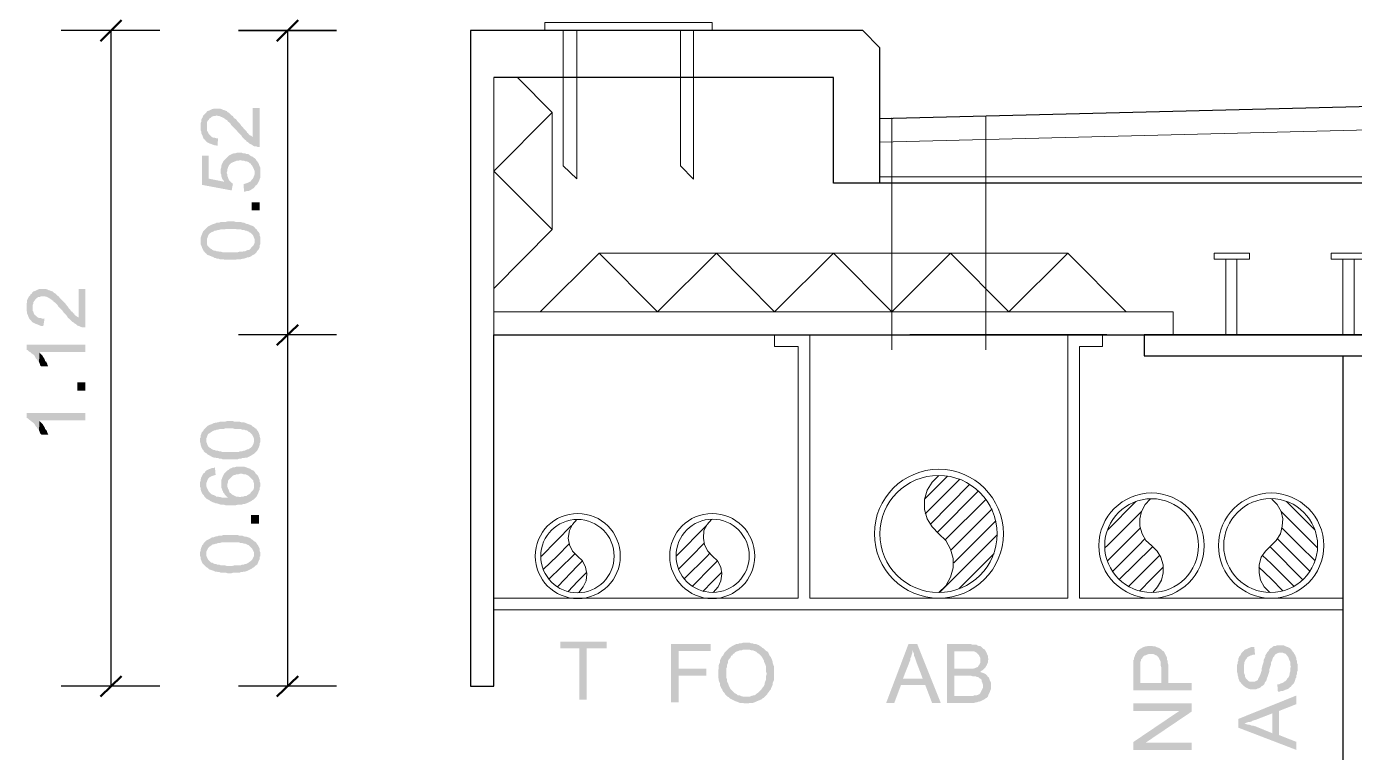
# Model space of a CAD drawing. Header units: millimetres. Extents: x 0.3 to 47.5, y 0.1 to 28.
# Drawn here: x 13.995 to 15.78, y 8.679 to 9.655 of the extents above; entities that cross this region are included whole.
import ezdxf

# ---------------------------------------------------------------- set-up
doc = ezdxf.new("R2010")
doc.units = ezdxf.units.MM
doc.layers.add('PDF _Geometria', color=7, linetype='Continuous')
doc.layers.add('PDF _Riempimenti solidi', color=7, linetype='Continuous')

msp = doc.modelspace()

# ---------------------------------------------------------------- hatches: boundary and pattern name
at = {"layer": 'PDF _Riempimenti solidi', "transparency": 33554559}
for points in [[(14.2292, 9.5207), (14.2292, 9.5157), (14.23, 9.5141), (14.23, 9.5116), (14.2317, 9.5082), (14.2325, 9.5057), (14.2333, 9.5041), (14.235, 9.5032), (14.2358, 9.5016), (14.2375, 9.4999), (14.2392, 9.4991), (14.2408, 9.4982), (14.2433, 9.4974), (14.245, 9.4966), (14.2475, 9.4957), (14.2492, 9.4957), (14.2517, 9.4949), (14.2525, 9.5049), (14.2508, 9.5049), (14.2483, 9.5057), (14.2467, 9.5057), (14.2442, 9.5066), (14.2425, 9.5082), (14.2417, 9.5091), (14.24, 9.5107), (14.2392, 9.5124), (14.2375, 9.5157), (14.2375, 9.5207), (14.2367, 9.5399), (14.235, 9.5382), (14.2342, 9.5374), (14.2325, 9.5357), (14.2317, 9.5332), (14.2308, 9.5316), (14.23, 9.5299), (14.23, 9.5274), (14.2292, 9.5257), (14.2292, 9.5232)], [(14.2367, 9.5399), (14.2375, 9.5207), (14.2375, 9.5257), (14.2383, 9.5282), (14.24, 9.5299), (14.2408, 9.5316), (14.2425, 9.5324), (14.2442, 9.5341), (14.2467, 9.5349), (14.2483, 9.5349), (14.2508, 9.5357), (14.2525, 9.5349), (14.2542, 9.5349), (14.2558, 9.5341), (14.2583, 9.5332), (14.26, 9.5324), (14.2625, 9.5307), (14.2633, 9.5299), (14.265, 9.5291), (14.2658, 9.5274), (14.2675, 9.5266), (14.2692, 9.5249), (14.27, 9.5232), (14.2733, 9.5199), (14.275, 9.5182), (14.2775, 9.5157), (14.2792, 9.5132), (14.2808, 9.5116), (14.2825, 9.5099), (14.2842, 9.5082), (14.285, 9.5066), (14.2883, 9.5032), (14.29, 9.5024), (14.2908, 9.5007), (14.2925, 9.4999), (14.2942, 9.4982), (14.2958, 9.4974), (14.2975, 9.4966), (14.3, 9.4949), (14.3017, 9.4941), (14.3042, 9.4941), (14.3058, 9.4932), (14.3083, 9.4932), (14.3083, 9.5457), (14.2992, 9.5457), (14.2992, 9.5066), (14.2975, 9.5082), (14.295, 9.5091), (14.2933, 9.5107), (14.2933, 9.5116), (14.2917, 9.5124), (14.2908, 9.5141), (14.2892, 9.5157), (14.2875, 9.5174), (14.2858, 9.5199), (14.2833, 9.5224), (14.2817, 9.5249), (14.2783, 9.5282), (14.2767, 9.5307), (14.275, 9.5316), (14.2733, 9.5332), (14.2725, 9.5349), (14.2708, 9.5357), (14.2692, 9.5374), (14.2675, 9.5391), (14.2658, 9.5399), (14.2642, 9.5416), (14.2617, 9.5424), (14.26, 9.5432), (14.2592, 9.5432), (14.2575, 9.5441), (14.255, 9.5449), (14.2467, 9.5449), (14.2442, 9.5441), (14.2408, 9.5424), (14.2383, 9.5416)], [(14.2308, 9.4816), (14.2308, 9.4424), (14.2708, 9.4349), (14.2725, 9.4441), (14.2708, 9.4449), (14.2692, 9.4466), (14.2675, 9.4482), (14.2667, 9.4499), (14.2658, 9.4524), (14.265, 9.4541), (14.265, 9.4566), (14.2642, 9.4582), (14.2633, 9.4782), (14.2617, 9.4766), (14.2608, 9.4466), (14.24, 9.4507), (14.24, 9.4816)], [(14.2633, 9.4782), (14.2642, 9.4582), (14.2642, 9.4591), (14.265, 9.4616), (14.265, 9.4632), (14.2658, 9.4657), (14.2675, 9.4691), (14.2692, 9.4707), (14.27, 9.4716), (14.2733, 9.4732), (14.2758, 9.4741), (14.2775, 9.4749), (14.28, 9.4749), (14.2825, 9.4757), (14.285, 9.4749), (14.2875, 9.4749), (14.2892, 9.4741), (14.2908, 9.4741), (14.2933, 9.4732), (14.295, 9.4716), (14.2967, 9.4707), (14.2967, 9.4699), (14.2983, 9.4682), (14.3008, 9.4632), (14.3017, 9.4607), (14.3017, 9.4591), (14.3017, 9.4782), (14.3, 9.4791), (14.3, 9.4799), (14.2975, 9.4807), (14.2958, 9.4816), (14.2942, 9.4832), (14.2925, 9.4841), (14.29, 9.4841), (14.2883, 9.4849), (14.2858, 9.4849), (14.2842, 9.4857), (14.2783, 9.4857), (14.2758, 9.4849), (14.2742, 9.4849), (14.2717, 9.4841), (14.27, 9.4832), (14.2683, 9.4824), (14.2667, 9.4816), (14.265, 9.4799)], [(14.2558, 9.4607), (14.2558, 9.4582), (14.2567, 9.4566), (14.2567, 9.4541), (14.2575, 9.4524), (14.2583, 9.4499), (14.26, 9.4482), (14.2608, 9.4466), (14.2617, 9.4766), (14.26, 9.4749), (14.2583, 9.4716), (14.2575, 9.4699), (14.2567, 9.4674), (14.2567, 9.4657), (14.2558, 9.4632)], [(14.2867, 9.4432), (14.2875, 9.4332), (14.2883, 9.4332), (14.2908, 9.4341), (14.2933, 9.4341), (14.2967, 9.4357), (14.2992, 9.4374), (14.3008, 9.4382), (14.3017, 9.4399), (14.3033, 9.4416), (14.3042, 9.4424), (14.3058, 9.4441), (14.3075, 9.4474), (14.3083, 9.4499), (14.3092, 9.4516), (14.3092, 9.4657), (14.3083, 9.4674), (14.3075, 9.4699), (14.3067, 9.4716), (14.3058, 9.4732), (14.3042, 9.4749), (14.3033, 9.4766), (14.3017, 9.4782), (14.3017, 9.4566), (14.3008, 9.4541), (14.2992, 9.4507), (14.2975, 9.4491), (14.2967, 9.4474), (14.2917, 9.4449), (14.2892, 9.4441)], [(14.2292, 9.3674), (14.2292, 9.3624), (14.23, 9.3607), (14.2308, 9.3582), (14.2325, 9.3549), (14.2333, 9.3532), (14.2342, 9.3524), (14.2358, 9.3507), (14.2367, 9.3499), (14.2375, 9.3674), (14.2375, 9.3699), (14.2383, 9.3716), (14.2392, 9.3741), (14.24, 9.3757), (14.2417, 9.3774), (14.2433, 9.3782), (14.2433, 9.3791), (14.245, 9.3791), (14.2467, 9.3799), (14.2475, 9.3807), (14.2492, 9.3807), (14.2517, 9.3816), (14.2533, 9.3816), (14.2558, 9.3824), (14.2608, 9.3824), (14.2633, 9.3832), (14.2758, 9.3832), (14.2783, 9.3824), (14.2833, 9.3824), (14.2858, 9.3816), (14.2875, 9.3816), (14.2892, 9.3807), (14.2908, 9.3807), (14.2942, 9.3791), (14.295, 9.3782), (14.2958, 9.3782), (14.2992, 9.3749), (14.3008, 9.3716), (14.3017, 9.3691), (14.3017, 9.3674), (14.3025, 9.3499), (14.3042, 9.3516), (14.305, 9.3532), (14.3067, 9.3549), (14.3083, 9.3582), (14.3083, 9.3607), (14.3092, 9.3624), (14.3092, 9.3724), (14.3083, 9.3741), (14.3083, 9.3766), (14.3075, 9.3782), (14.3058, 9.3799), (14.305, 9.3816), (14.3042, 9.3824), (14.3033, 9.3832), (14.3017, 9.3849), (14.3, 9.3866), (14.2983, 9.3874), (14.2958, 9.3882), (14.2942, 9.3891), (14.2917, 9.3899), (14.2908, 9.3899), (14.2892, 9.3907), (14.2875, 9.3916), (14.2858, 9.3916), (14.2833, 9.3924), (14.2767, 9.3924), (14.2742, 9.3932), (14.265, 9.3932), (14.2625, 9.3924), (14.2558, 9.3924), (14.2542, 9.3916), (14.2508, 9.3916), (14.2492, 9.3907), (14.2467, 9.3899), (14.2442, 9.3891), (14.2408, 9.3874), (14.2392, 9.3866), (14.2358, 9.3832), (14.2342, 9.3816), (14.2325, 9.3799), (14.2317, 9.3782), (14.2308, 9.3757), (14.23, 9.3741), (14.2292, 9.3716), (14.2292, 9.3699)], [(14.2367, 9.3499), (14.2383, 9.3482), (14.2408, 9.3474), (14.2425, 9.3466), (14.245, 9.3457), (14.2467, 9.3449), (14.2475, 9.3441), (14.2492, 9.3441), (14.2508, 9.3432), (14.2533, 9.3432), (14.255, 9.3424), (14.2592, 9.3424), (14.2617, 9.3416), (14.2758, 9.3416), (14.2783, 9.3424), (14.2833, 9.3424), (14.2858, 9.3432), (14.2875, 9.3432), (14.29, 9.3441), (14.2917, 9.3449), (14.2933, 9.3449), (14.2958, 9.3457), (14.2975, 9.3466), (14.2983, 9.3474), (14.3017, 9.3491), (14.3025, 9.3499), (14.3017, 9.3674), (14.3017, 9.3649), (14.3008, 9.3624), (14.3, 9.3607), (14.2983, 9.3591), (14.2967, 9.3574), (14.2942, 9.3549), (14.2925, 9.3549), (14.2908, 9.3541), (14.2892, 9.3532), (14.2875, 9.3532), (14.285, 9.3524), (14.2808, 9.3524), (14.2783, 9.3516), (14.2592, 9.3516), (14.2567, 9.3524), (14.2542, 9.3524), (14.2525, 9.3532), (14.25, 9.3532), (14.2483, 9.3541), (14.2467, 9.3541), (14.245, 9.3549), (14.2442, 9.3557), (14.2425, 9.3566), (14.2408, 9.3582), (14.24, 9.3591), (14.2383, 9.3607), (14.2375, 9.3632), (14.2375, 9.3674)], [(14.0025, 9.2974), (14.0033, 9.2774), (14.0033, 9.2807), (14.0042, 9.2832), (14.0042, 9.2849), (14.0058, 9.2866), (14.0067, 9.2882), (14.0083, 9.2899), (14.0108, 9.2916), (14.0125, 9.2916), (14.0142, 9.2924), (14.02, 9.2924), (14.0225, 9.2916), (14.0258, 9.2899), (14.0283, 9.2882), (14.0292, 9.2874), (14.0308, 9.2866), (14.0317, 9.2849), (14.0333, 9.2841), (14.035, 9.2824), (14.0367, 9.2807), (14.0375, 9.2791), (14.0392, 9.2774), (14.0417, 9.2749), (14.0433, 9.2732), (14.045, 9.2707), (14.0467, 9.2691), (14.0483, 9.2674), (14.05, 9.2649), (14.0508, 9.2632), (14.0525, 9.2624), (14.0542, 9.2607), (14.0558, 9.2591), (14.0567, 9.2582), (14.0583, 9.2574), (14.06, 9.2557), (14.0617, 9.2549), (14.0633, 9.2532), (14.0658, 9.2524), (14.0675, 9.2516), (14.07, 9.2507), (14.0742, 9.2507), (14.0742, 9.3024), (14.065, 9.3024), (14.065, 9.2641), (14.0633, 9.2649), (14.0608, 9.2666), (14.0592, 9.2682), (14.0592, 9.2691), (14.0575, 9.2699), (14.0567, 9.2716), (14.055, 9.2724), (14.0533, 9.2749), (14.0517, 9.2766), (14.05, 9.2791), (14.0492, 9.2799), (14.0475, 9.2824), (14.0458, 9.2841), (14.0442, 9.2857), (14.0408, 9.2891), (14.0392, 9.2907), (14.0383, 9.2924), (14.0367, 9.2932), (14.035, 9.2949), (14.0333, 9.2966), (14.0317, 9.2974), (14.03, 9.2991), (14.0275, 9.2999), (14.0258, 9.3007), (14.025, 9.3007), (14.0233, 9.3016), (14.0208, 9.3024), (14.0125, 9.3024), (14.01, 9.3016), (14.0067, 9.2999), (14.0042, 9.2991)], [(13.995, 9.2782), (13.995, 9.2732), (13.9958, 9.2716), (13.9958, 9.2691), (13.9967, 9.2674), (13.9975, 9.2649), (13.9983, 9.2632), (13.9992, 9.2616), (14.0033, 9.2574), (14.005, 9.2566), (14.0067, 9.2557), (14.0092, 9.2549), (14.0108, 9.2541), (14.0133, 9.2532), (14.015, 9.2524), (14.0175, 9.2524), (14.0192, 9.2624), (14.0167, 9.2624), (14.0142, 9.2632), (14.0125, 9.2632), (14.01, 9.2641), (14.0075, 9.2666), (14.0058, 9.2674), (14.005, 9.2691), (14.0042, 9.2716), (14.0033, 9.2732), (14.0033, 9.2774), (14.0025, 9.2974), (14.0017, 9.2957), (14.0008, 9.2957), (14, 9.2941), (13.9983, 9.2924), (13.9975, 9.2907), (13.9958, 9.2874), (13.9958, 9.2849), (13.995, 9.2824), (13.995, 9.2807)], [(13.995, 9.2274), (13.995, 9.2207), (13.9967, 9.2199), (13.9983, 9.2182), (14, 9.2174), (14.0017, 9.2157), (14.0042, 9.2141), (14.0058, 9.2124), (14.0075, 9.2091), (14.0092, 9.2074), (14.01, 9.2057), (14.0117, 9.2041), (14.0125, 9.2174), (14.0742, 9.2174), (14.0742, 9.2274)], [(14.0117, 9.2041), (14.0125, 9.2024), (14.0133, 9.1999), (14.015, 9.1982), (14.0242, 9.1982), (14.0233, 9.1999), (14.0225, 9.2024), (14.0217, 9.2041), (14.02, 9.2057), (14.0192, 9.2082), (14.0175, 9.2107), (14.0167, 9.2124), (14.0133, 9.2157), (14.0125, 9.2174)], [(13.995, 9.1357), (13.995, 9.1291), (13.9967, 9.1282), (13.9983, 9.1266), (14, 9.1257), (14.0017, 9.1241), (14.0042, 9.1224), (14.0058, 9.1207), (14.0075, 9.1174), (14.0092, 9.1157), (14.01, 9.1141), (14.0117, 9.1124), (14.0125, 9.1257), (14.0742, 9.1257), (14.0742, 9.1357)], [(14.0117, 9.1124), (14.0125, 9.1107), (14.0133, 9.1082), (14.015, 9.1066), (14.0242, 9.1066), (14.0233, 9.1082), (14.0225, 9.1107), (14.0217, 9.1124), (14.02, 9.1141), (14.0192, 9.1166), (14.0175, 9.1191), (14.0167, 9.1207), (14.0133, 9.1241), (14.0125, 9.1257)], [(14.2283, 9.0991), (14.2283, 9.0966), (14.2292, 9.0941), (14.2292, 9.0924), (14.23, 9.0899), (14.2317, 9.0866), (14.2333, 9.0849), (14.2333, 9.0841), (14.235, 9.0824), (14.2367, 9.0816), (14.2367, 9.1016), (14.2375, 9.1032), (14.2383, 9.1057), (14.2392, 9.1074), (14.2408, 9.1082), (14.2433, 9.1099), (14.2442, 9.1107), (14.2475, 9.1124), (14.2492, 9.1124), (14.2508, 9.1132), (14.2525, 9.1132), (14.255, 9.1141), (14.26, 9.1141), (14.2625, 9.1149), (14.2725, 9.1149), (14.275, 9.1141), (14.2825, 9.1141), (14.285, 9.1132), (14.2875, 9.1132), (14.2892, 9.1124), (14.2908, 9.1124), (14.2925, 9.1116), (14.2942, 9.1099), (14.295, 9.1099), (14.2967, 9.1082), (14.2983, 9.1066), (14.3, 9.1032), (14.3008, 9.1007), (14.3008, 9.0991), (14.3017, 9.0816), (14.3033, 9.0832), (14.305, 9.0849), (14.3075, 9.0899), (14.3083, 9.0924), (14.3083, 9.0941), (14.3092, 9.0966), (14.3092, 9.1016), (14.3083, 9.1041), (14.3083, 9.1057), (14.3075, 9.1082), (14.3058, 9.1116), (14.3042, 9.1132), (14.3042, 9.1141), (14.3025, 9.1149), (14.3008, 9.1166), (14.2992, 9.1174), (14.2975, 9.1191), (14.2958, 9.1199), (14.2933, 9.1207), (14.2908, 9.1216), (14.2892, 9.1224), (14.2867, 9.1232), (14.2833, 9.1232), (14.2808, 9.1241), (14.2742, 9.1241), (14.2717, 9.1249), (14.265, 9.1249), (14.2625, 9.1241), (14.2558, 9.1241), (14.2533, 9.1232), (14.2517, 9.1232), (14.25, 9.1224), (14.2483, 9.1224), (14.2458, 9.1216), (14.2442, 9.1207), (14.2417, 9.1199), (14.2383, 9.1182), (14.2367, 9.1166), (14.2333, 9.1132), (14.2325, 9.1116), (14.2308, 9.1099), (14.23, 9.1074), (14.2292, 9.1057), (14.2292, 9.1032), (14.2283, 9.1016)], [(14.2367, 9.0816), (14.2383, 9.0799), (14.2417, 9.0782), (14.2442, 9.0766), (14.2467, 9.0757), (14.2483, 9.0757), (14.2508, 9.0749), (14.2525, 9.0749), (14.2542, 9.0741), (14.2567, 9.0741), (14.2592, 9.0732), (14.2783, 9.0732), (14.2808, 9.0741), (14.2833, 9.0741), (14.285, 9.0749), (14.2875, 9.0749), (14.2892, 9.0757), (14.2917, 9.0757), (14.2967, 9.0782), (14.2983, 9.0791), (14.2992, 9.0799), (14.3008, 9.0807), (14.3017, 9.0816), (14.3008, 9.0991), (14.3008, 9.0966), (14.3, 9.0941), (14.2983, 9.0907), (14.2967, 9.0891), (14.2942, 9.0874), (14.2933, 9.0866), (14.2917, 9.0866), (14.29, 9.0857), (14.2883, 9.0849), (14.2867, 9.0849), (14.285, 9.0841), (14.2825, 9.0841), (14.28, 9.0832), (14.2583, 9.0832), (14.2558, 9.0841), (14.2542, 9.0841), (14.2517, 9.0849), (14.25, 9.0849), (14.2483, 9.0857), (14.2467, 9.0857), (14.2433, 9.0874), (14.2425, 9.0882), (14.2408, 9.0891), (14.2392, 9.0907), (14.2383, 9.0924), (14.2375, 9.0949), (14.2367, 9.0966), (14.2367, 9.0991)], [(14.2283, 9.0399), (14.2283, 9.0366), (14.2292, 9.0341), (14.2292, 9.0324), (14.23, 9.0299), (14.2317, 9.0266), (14.2333, 9.0249), (14.2342, 9.0232), (14.2358, 9.0216), (14.2367, 9.0391), (14.2367, 9.0416), (14.2375, 9.0432), (14.2383, 9.0457), (14.2392, 9.0474), (14.2408, 9.0491), (14.2442, 9.0507), (14.2467, 9.0516), (14.2492, 9.0524), (14.2483, 9.0624), (14.2467, 9.0616), (14.2442, 9.0616), (14.2425, 9.0607), (14.24, 9.0599), (14.2367, 9.0582), (14.235, 9.0566), (14.2342, 9.0549), (14.2325, 9.0541), (14.23, 9.0491), (14.2292, 9.0466), (14.2292, 9.0449), (14.2283, 9.0424)], [(14.2358, 9.0216), (14.2375, 9.0199), (14.2392, 9.0191), (14.2408, 9.0182), (14.2417, 9.0174), (14.2433, 9.0166), (14.245, 9.0157), (14.2475, 9.0149), (14.2492, 9.0141), (14.2508, 9.0141), (14.2533, 9.0132), (14.2558, 9.0124), (14.26, 9.0124), (14.2625, 9.0116), (14.2767, 9.0116), (14.2792, 9.0124), (14.2842, 9.0124), (14.2867, 9.0132), (14.2883, 9.0132), (14.2908, 9.0141), (14.2942, 9.0157), (14.2958, 9.0166), (14.2975, 9.0174), (14.2983, 9.0182), (14.3, 9.0191), (14.3042, 9.0232), (14.305, 9.0249), (14.3067, 9.0282), (14.3075, 9.0307), (14.3083, 9.0324), (14.3083, 9.0349), (14.3092, 9.0366), (14.3092, 9.0416), (14.3083, 9.0432), (14.3083, 9.0457), (14.3075, 9.0474), (14.3067, 9.0499), (14.3058, 9.0516), (14.3042, 9.0532), (14.3025, 9.0549), (14.3017, 9.0566), (14.3008, 9.0391), (14.3008, 9.0349), (14.3, 9.0324), (14.2983, 9.0307), (14.2967, 9.0291), (14.2958, 9.0274), (14.2933, 9.0257), (14.2917, 9.0249), (14.2908, 9.0241), (14.2883, 9.0241), (14.2867, 9.0232), (14.2842, 9.0232), (14.2825, 9.0224), (14.2817, 9.0224), (14.2792, 9.0232), (14.2767, 9.0232), (14.275, 9.0241), (14.2733, 9.0249), (14.2717, 9.0257), (14.27, 9.0274), (14.2683, 9.0282), (14.2675, 9.0299), (14.2667, 9.0216), (14.2583, 9.0216), (14.2558, 9.0224), (14.2542, 9.0224), (14.2525, 9.0232), (14.25, 9.0232), (14.2492, 9.0241), (14.2475, 9.0249), (14.245, 9.0257), (14.2433, 9.0266), (14.2417, 9.0282), (14.24, 9.0299), (14.2383, 9.0332), (14.2375, 9.0349), (14.2367, 9.0374), (14.2367, 9.0391)], [(14.2567, 9.0407), (14.2567, 9.0357), (14.2575, 9.0341), (14.2583, 9.0316), (14.2592, 9.0299), (14.2592, 9.0291), (14.2608, 9.0274), (14.2617, 9.0257), (14.265, 9.0224), (14.2667, 9.0216), (14.2675, 9.0299), (14.2667, 9.0324), (14.2658, 9.0341), (14.265, 9.0366), (14.265, 9.0382), (14.2633, 9.0566), (14.2625, 9.0557), (14.2608, 9.0541), (14.2583, 9.0491), (14.2575, 9.0466), (14.2567, 9.0449), (14.2567, 9.0424)], [(14.2633, 9.0566), (14.265, 9.0382), (14.265, 9.0399), (14.2658, 9.0424), (14.2658, 9.0441), (14.2667, 9.0457), (14.2683, 9.0474), (14.27, 9.0491), (14.2717, 9.0507), (14.2742, 9.0524), (14.2758, 9.0524), (14.2775, 9.0532), (14.28, 9.0532), (14.2825, 9.0541), (14.2842, 9.0541), (14.2867, 9.0532), (14.2892, 9.0532), (14.2908, 9.0524), (14.2942, 9.0507), (14.2958, 9.0491), (14.2967, 9.0482), (14.2983, 9.0466), (14.3, 9.0449), (14.3, 9.0432), (14.3008, 9.0407), (14.3008, 9.0391), (14.3017, 9.0566), (14.3, 9.0582), (14.2975, 9.0591), (14.2958, 9.0607), (14.295, 9.0607), (14.2925, 9.0616), (14.2908, 9.0624), (14.2883, 9.0632), (14.2767, 9.0632), (14.2742, 9.0624), (14.2725, 9.0624), (14.2708, 9.0616), (14.2683, 9.0607), (14.2667, 9.0591), (14.265, 9.0582)], [(14.2283, 8.9457), (14.2283, 8.9432), (14.2292, 8.9416), (14.2292, 8.9391), (14.23, 8.9374), (14.2308, 8.9349), (14.2317, 8.9332), (14.2333, 8.9316), (14.235, 8.9299), (14.2367, 8.9282), (14.2367, 8.9491), (14.2375, 8.9507), (14.2392, 8.9541), (14.2408, 8.9557), (14.2433, 8.9574), (14.2442, 8.9582), (14.2458, 8.9591), (14.2475, 8.9591), (14.2492, 8.9599), (14.2508, 8.9599), (14.2525, 8.9607), (14.255, 8.9607), (14.2575, 8.9616), (14.2808, 8.9616), (14.2825, 8.9607), (14.285, 8.9607), (14.2875, 8.9599), (14.2892, 8.9599), (14.2908, 8.9591), (14.2925, 8.9582), (14.2933, 8.9582), (14.2967, 8.9549), (14.2983, 8.9532), (14.2992, 8.9516), (14.3, 8.9499), (14.3008, 8.9482), (14.3008, 8.9457), (14.3017, 8.9291), (14.3033, 8.9307), (14.305, 8.9316), (14.3058, 8.9332), (14.3067, 8.9357), (14.3083, 8.9391), (14.3083, 8.9416), (14.3092, 8.9432), (14.3092, 8.9482), (14.3083, 8.9507), (14.3083, 8.9532), (14.3058, 8.9582), (14.3042, 8.9599), (14.3042, 8.9607), (14.3025, 8.9624), (14.3008, 8.9632), (14.2992, 8.9649), (14.2975, 8.9657), (14.2958, 8.9674), (14.2933, 8.9682), (14.2908, 8.9691), (14.2892, 8.9691), (14.2867, 8.9699), (14.285, 8.9707), (14.2808, 8.9707), (14.2783, 8.9716), (14.26, 8.9716), (14.2575, 8.9707), (14.2533, 8.9707), (14.2517, 8.9699), (14.25, 8.9699), (14.2483, 8.9691), (14.2458, 8.9682), (14.2442, 8.9682), (14.2417, 8.9666), (14.2367, 8.9641), (14.2333, 8.9607), (14.2325, 8.9591), (14.2308, 8.9574), (14.2308, 8.9566), (14.23, 8.9549), (14.2292, 8.9524), (14.2292, 8.9507), (14.2283, 8.9482)], [(14.2367, 8.9282), (14.2383, 8.9274), (14.24, 8.9257), (14.2417, 8.9249), (14.2442, 8.9241), (14.2467, 8.9232), (14.2483, 8.9224), (14.2508, 8.9224), (14.2525, 8.9216), (14.2542, 8.9216), (14.2567, 8.9207), (14.2633, 8.9207), (14.2658, 8.9199), (14.27, 8.9199), (14.2725, 8.9207), (14.2808, 8.9207), (14.2833, 8.9216), (14.285, 8.9216), (14.2875, 8.9224), (14.2892, 8.9224), (14.2917, 8.9232), (14.2967, 8.9257), (14.2983, 8.9266), (14.2992, 8.9274), (14.3008, 8.9282), (14.3017, 8.9291), (14.3008, 8.9457), (14.3008, 8.9432), (14.2983, 8.9382), (14.2967, 8.9366), (14.2942, 8.9349), (14.2933, 8.9341), (14.29, 8.9324), (14.2883, 8.9324), (14.2867, 8.9316), (14.285, 8.9316), (14.2825, 8.9307), (14.275, 8.9307), (14.2717, 8.9299), (14.2642, 8.9299), (14.2617, 8.9307), (14.2558, 8.9307), (14.2542, 8.9316), (14.2517, 8.9316), (14.25, 8.9324), (14.2483, 8.9324), (14.2467, 8.9332), (14.245, 8.9341), (14.2433, 8.9341), (14.2408, 8.9366), (14.2392, 8.9382), (14.2375, 8.9416), (14.2367, 8.9441), (14.2367, 8.9457)], [(14.775, 8.8282), (14.7125, 8.8282), (14.7125, 8.8191), (14.7383, 8.8191), (14.7383, 8.7499), (14.7483, 8.7499), (14.7483, 8.8191), (14.775, 8.8191)], [(14.915, 8.8249), (14.8617, 8.8249), (14.8617, 8.7466), (14.8717, 8.7466), (14.8717, 8.7824), (14.9092, 8.7824), (14.9092, 8.7916), (14.8717, 8.7916), (14.8717, 8.8157), (14.915, 8.8157)], [(14.9625, 8.8266), (14.9583, 8.8266), (14.9558, 8.8257), (14.9533, 8.8257), (14.9517, 8.8249), (14.9492, 8.8249), (14.9475, 8.8241), (14.9442, 8.8224), (14.9417, 8.8207), (14.94, 8.8199), (14.9383, 8.8182), (14.9625, 8.8174), (14.9667, 8.8174), (14.9692, 8.8166), (14.9708, 8.8166), (14.9733, 8.8157), (14.9767, 8.8141), (14.9783, 8.8124), (14.98, 8.8116), (14.9817, 8.8099), (14.9833, 8.8082), (14.9842, 8.8066), (14.985, 8.8049), (14.9867, 8.8024), (14.9867, 8.8007), (14.9883, 8.7974), (14.9892, 8.7949), (14.9892, 8.7882), (14.99, 8.7857), (14.99, 8.7841), (14.9892, 8.7816), (14.9892, 8.7766), (14.9883, 8.7749), (14.9875, 8.7724), (14.9875, 8.7707), (14.9858, 8.7674), (14.9842, 8.7657), (14.9833, 8.7641), (14.9817, 8.7624), (14.9783, 8.7591), (14.9767, 8.7582), (14.975, 8.7566), (14.9733, 8.7557), (14.9717, 8.7557), (14.9692, 8.7549), (14.9675, 8.7541), (14.9625, 8.7541), (14.9875, 8.7541), (14.9892, 8.7557), (14.9908, 8.7574), (14.9917, 8.7591), (14.9933, 8.7607), (14.9942, 8.7624), (14.9958, 8.7641), (14.9958, 8.7649), (14.9975, 8.7682), (14.9983, 8.7707), (14.9983, 8.7724), (14.9992, 8.7749), (15, 8.7766), (15, 8.7949), (14.9992, 8.7966), (14.9983, 8.7991), (14.9983, 8.8007), (14.9975, 8.8032), (14.9967, 8.8049), (14.9958, 8.8066), (14.9958, 8.8074), (14.9942, 8.8091), (14.9933, 8.8107), (14.9925, 8.8132), (14.9908, 8.8149), (14.9892, 8.8157), (14.9858, 8.8191), (14.9842, 8.8199), (14.9825, 8.8216), (14.9817, 8.8216), (14.98, 8.8232), (14.9775, 8.8241), (14.9758, 8.8249), (14.9733, 8.8249), (14.9717, 8.8257), (14.9692, 8.8257), (14.9675, 8.8266), (14.965, 8.8266)], [(15.1925, 8.8249), (15.1808, 8.8249), (15.1508, 8.7457), (15.1617, 8.7457), (15.1708, 8.7699), (15.2033, 8.7699), (15.1733, 8.7782), (15.1825, 8.8016), (15.1833, 8.8032), (15.1833, 8.8057), (15.1842, 8.8074), (15.185, 8.8099), (15.1858, 8.8124), (15.1858, 8.8141), (15.1867, 8.8166)], [(15.1925, 8.8249), (15.1867, 8.8166), (15.1867, 8.8149), (15.1883, 8.8116), (15.1883, 8.8091), (15.1892, 8.8074), (15.19, 8.8049), (15.1908, 8.8024), (15.1917, 8.7999), (15.2, 8.7782), (15.1733, 8.7782), (15.2033, 8.7699), (15.2125, 8.7457), (15.2242, 8.7457)], [(15.2617, 8.8249), (15.2325, 8.8249), (15.2325, 8.7457), (15.2692, 8.7457), (15.2717, 8.7466), (15.2733, 8.7466), (15.275, 8.7474), (15.2758, 8.7474), (15.2783, 8.7482), (15.2833, 8.7507), (15.2842, 8.7516), (15.2858, 8.7524), (15.2875, 8.7541), (15.2425, 8.7549), (15.2425, 8.7824), (15.2867, 8.7824), (15.285, 8.7841), (15.2833, 8.7849), (15.2817, 8.7857), (15.2767, 8.7874), (15.2775, 8.7874), (15.2792, 8.7891), (15.2808, 8.7899), (15.2425, 8.7916), (15.2425, 8.8149), (15.285, 8.8149), (15.2833, 8.8174), (15.2817, 8.8182), (15.2783, 8.8216), (15.2767, 8.8224), (15.275, 8.8224), (15.2733, 8.8232), (15.2717, 8.8241), (15.2667, 8.8241), (15.2642, 8.8249)], [(15.4917, 8.8182), (15.4925, 8.7924), (15.4925, 8.8007), (15.4933, 8.8024), (15.4933, 8.8041), (15.495, 8.8057), (15.4958, 8.8074), (15.4975, 8.8091), (15.5, 8.8099), (15.5017, 8.8107), (15.5042, 8.8116), (15.51, 8.8116), (15.5117, 8.8107), (15.515, 8.8091), (15.5167, 8.8074), (15.5175, 8.8057), (15.5183, 8.8041), (15.5192, 8.8024), (15.52, 8.8007), (15.52, 8.7957), (15.5208, 8.7932), (15.5208, 8.7724), (15.5217, 8.8166), (15.52, 8.8182), (15.5183, 8.8191), (15.5167, 8.8199), (15.5142, 8.8207), (15.5125, 8.8216), (15.51, 8.8216), (15.5083, 8.8224), (15.5033, 8.8224), (15.5008, 8.8216), (15.4992, 8.8216), (15.4967, 8.8207), (15.495, 8.8199), (15.4942, 8.8191)], [(15.6225, 8.7916), (15.6225, 8.7874), (15.6233, 8.7849), (15.6233, 8.7832), (15.6242, 8.7807), (15.6242, 8.7791), (15.625, 8.7774), (15.6258, 8.7749), (15.6275, 8.7732), (15.6283, 8.7716), (15.63, 8.7699), (15.6317, 8.7682), (15.6333, 8.7674), (15.6342, 8.7666), (15.6375, 8.7649), (15.64, 8.7641), (15.6483, 8.7641), (15.65, 8.7649), (15.6525, 8.7657), (15.6542, 8.7666), (15.6558, 8.7682), (15.6575, 8.7691), (15.6592, 8.7707), (15.66, 8.7732), (15.6617, 8.7749), (15.6617, 8.7757), (15.6625, 8.7766), (15.6625, 8.7782), (15.6633, 8.7799), (15.6642, 8.7824), (15.665, 8.7849), (15.6658, 8.7874), (15.6658, 8.7899), (15.6683, 8.7974), (15.6683, 8.7999), (15.67, 8.8032), (15.67, 8.8041), (15.6708, 8.8066), (15.6725, 8.8082), (15.6733, 8.8099), (15.675, 8.8116), (15.6767, 8.8124), (15.6792, 8.8132), (15.6842, 8.8132), (15.6858, 8.8124), (15.6883, 8.8116), (15.6892, 8.8099), (15.6908, 8.8082), (15.6917, 8.8066), (15.6925, 8.8041), (15.6933, 8.8024), (15.6942, 8.8007), (15.6942, 8.7966), (15.695, 8.7941), (15.695, 8.7674), (15.6958, 8.7691), (15.6975, 8.7707), (15.6992, 8.7724), (15.7, 8.7741), (15.7008, 8.7766), (15.7008, 8.7774), (15.7025, 8.7807), (15.7025, 8.7832), (15.7033, 8.7849), (15.7033, 8.7874), (15.7042, 8.7891), (15.7042, 8.7974), (15.7033, 8.7991), (15.7033, 8.8016), (15.7025, 8.8032), (15.7025, 8.8057), (15.7017, 8.8074), (15.7008, 8.8099), (15.6992, 8.8124), (15.6983, 8.8141), (15.6967, 8.8157), (15.6958, 8.8174), (15.6942, 8.8191), (15.6925, 8.8199), (15.6908, 8.8207), (15.6883, 8.8216), (15.6867, 8.8224), (15.685, 8.8232), (15.6767, 8.8232), (15.675, 8.8224), (15.6725, 8.8224), (15.6708, 8.8216), (15.6692, 8.8199), (15.6675, 8.8191), (15.6658, 8.8174), (15.665, 8.8157), (15.6633, 8.8141), (15.6625, 8.8124), (15.6608, 8.8099), (15.6608, 8.8082), (15.6592, 8.8049), (15.6583, 8.8032), (15.6583, 8.8007), (15.6575, 8.7982), (15.6567, 8.7957), (15.6558, 8.7924), (15.6558, 8.7899), (15.6542, 8.7849), (15.6533, 8.7824), (15.6517, 8.7791), (15.6508, 8.7782), (15.6508, 8.7766), (15.6458, 8.7741), (15.64, 8.7741), (15.6383, 8.7749), (15.6367, 8.7766), (15.635, 8.7782), (15.6342, 8.7791), (15.6333, 8.7807), (15.6333, 8.7824), (15.6325, 8.7849), (15.6317, 8.7866), (15.6317, 8.8157), (15.63, 8.8141), (15.6283, 8.8124), (15.6267, 8.8091), (15.625, 8.8074), (15.625, 8.8066), (15.6242, 8.8049), (15.6242, 8.8024), (15.6233, 8.8007), (15.6233, 8.7982), (15.6225, 8.7966), (15.6225, 8.7941)], [(15.6317, 8.8157), (15.6317, 8.7916), (15.6317, 8.7966), (15.6325, 8.7982), (15.6325, 8.8007), (15.6342, 8.8041), (15.6358, 8.8057), (15.6367, 8.8074), (15.64, 8.8091), (15.6425, 8.8099), (15.6442, 8.8107), (15.6467, 8.8107), (15.6458, 8.8207), (15.6417, 8.8207), (15.6392, 8.8199), (15.6375, 8.8191), (15.6358, 8.8182), (15.6333, 8.8174)], [(14.9383, 8.8182), (14.9358, 8.8157), (14.935, 8.8149), (14.9333, 8.8132), (14.9317, 8.8099), (14.93, 8.8082), (14.9292, 8.8066), (14.9283, 8.8049), (14.9275, 8.8032), (14.9275, 8.8007), (14.9267, 8.7991), (14.9258, 8.7966), (14.9258, 8.7924), (14.925, 8.7899), (14.925, 8.7799), (14.9258, 8.7774), (14.9258, 8.7757), (14.9267, 8.7732), (14.9275, 8.7716), (14.9275, 8.7691), (14.9283, 8.7674), (14.9292, 8.7649), (14.93, 8.7649), (14.9308, 8.7624), (14.9317, 8.7607), (14.9333, 8.7591), (14.9342, 8.7574), (14.9358, 8.7557), (14.9375, 8.7541), (14.9392, 8.7532), (14.9408, 8.7516), (14.9425, 8.7507), (14.9442, 8.7499), (14.9475, 8.7482), (14.95, 8.7474), (14.9517, 8.7466), (14.9542, 8.7457), (14.9583, 8.7457), (14.96, 8.7449), (14.965, 8.7449), (14.9675, 8.7457), (14.9717, 8.7457), (14.9742, 8.7466), (14.9758, 8.7474), (14.9775, 8.7482), (14.98, 8.7491), (14.9817, 8.7499), (14.9825, 8.7499), (14.9842, 8.7516), (14.9858, 8.7524), (14.9875, 8.7541), (14.9583, 8.7541), (14.9558, 8.7549), (14.9542, 8.7557), (14.9517, 8.7557), (14.95, 8.7574), (14.9467, 8.7591), (14.9433, 8.7624), (14.9417, 8.7641), (14.9408, 8.7657), (14.9392, 8.7691), (14.9383, 8.7716), (14.9367, 8.7749), (14.9367, 8.7774), (14.9358, 8.7799), (14.9358, 8.7916), (14.9367, 8.7941), (14.9367, 8.7966), (14.9375, 8.7982), (14.9383, 8.8007), (14.9383, 8.8024), (14.9392, 8.8041), (14.9408, 8.8057), (14.9417, 8.8074), (14.9425, 8.8091), (14.9442, 8.8099), (14.945, 8.8116), (14.9467, 8.8124), (14.9483, 8.8141), (14.95, 8.8149), (14.9525, 8.8157), (14.9542, 8.8166), (14.9567, 8.8166), (14.9583, 8.8174), (14.9625, 8.8174)], [(15.285, 8.8149), (15.2583, 8.8149), (15.2692, 8.8149), (15.2725, 8.8132), (15.2758, 8.8099), (15.2758, 8.8091), (15.2767, 8.8074), (15.2775, 8.8057), (15.2775, 8.7999), (15.2767, 8.7982), (15.2758, 8.7966), (15.275, 8.7957), (15.2742, 8.7941), (15.2717, 8.7932), (15.27, 8.7924), (15.2692, 8.7924), (15.2675, 8.7916), (15.2425, 8.7916), (15.2808, 8.7899), (15.2825, 8.7916), (15.2842, 8.7932), (15.285, 8.7949), (15.2858, 8.7957), (15.2867, 8.7982), (15.2875, 8.7999), (15.2875, 8.8024), (15.2883, 8.8041), (15.2883, 8.8049), (15.2875, 8.8066), (15.2875, 8.8091), (15.2867, 8.8107), (15.2858, 8.8132)], [(15.4833, 8.7916), (15.4833, 8.7624), (15.5617, 8.7624), (15.5617, 8.7724), (15.53, 8.7724), (15.53, 8.7974), (15.5292, 8.7999), (15.5292, 8.8024), (15.5283, 8.8041), (15.5283, 8.8066), (15.5267, 8.8099), (15.5258, 8.8116), (15.525, 8.8132), (15.5242, 8.8149), (15.5225, 8.8157), (15.5217, 8.8166), (15.5208, 8.7724), (15.4925, 8.7724), (15.4925, 8.7924), (15.4917, 8.8182), (15.4883, 8.8149), (15.4875, 8.8132), (15.4867, 8.8124), (15.4858, 8.8107), (15.485, 8.8082), (15.4842, 8.8066), (15.4842, 8.8041), (15.4833, 8.8032), (15.4833, 8.7949)], [(15.6767, 8.7707), (15.6775, 8.7607), (15.6792, 8.7607), (15.6817, 8.7616), (15.6833, 8.7616), (15.6858, 8.7624), (15.6875, 8.7632), (15.69, 8.7641), (15.6917, 8.7649), (15.6933, 8.7666), (15.695, 8.7674), (15.695, 8.7941), (15.6942, 8.7924), (15.6942, 8.7882), (15.6933, 8.7857), (15.6933, 8.7841), (15.6925, 8.7816), (15.6917, 8.7799), (15.69, 8.7782), (15.6892, 8.7766), (15.6875, 8.7749), (15.6858, 8.7741), (15.685, 8.7732), (15.6833, 8.7724), (15.6808, 8.7716), (15.6792, 8.7707)], [(15.2867, 8.7824), (15.2608, 8.7824), (15.2642, 8.7824), (15.2667, 8.7816), (15.2708, 8.7816), (15.2725, 8.7807), (15.2742, 8.7807), (15.2758, 8.7791), (15.2775, 8.7782), (15.2792, 8.7766), (15.2792, 8.7749), (15.28, 8.7732), (15.2808, 8.7707), (15.2808, 8.7657), (15.28, 8.7641), (15.2792, 8.7624), (15.2775, 8.7591), (15.2758, 8.7574), (15.2742, 8.7566), (15.2717, 8.7557), (15.2692, 8.7557), (15.2675, 8.7549), (15.2425, 8.7549), (15.2875, 8.7541), (15.2883, 8.7566), (15.2892, 8.7582), (15.29, 8.7599), (15.2908, 8.7624), (15.2917, 8.7641), (15.2917, 8.7732), (15.29, 8.7766), (15.2892, 8.7791), (15.2883, 8.7807), (15.2875, 8.7807)], [(15.6242, 8.7241), (15.6325, 8.7182), (15.6333, 8.7182), (15.635, 8.7191), (15.6375, 8.7199), (15.6392, 8.7199), (15.6417, 8.7207), (15.6433, 8.7216), (15.6458, 8.7224), (15.6483, 8.7232), (15.67, 8.7316), (15.67, 8.7049), (15.6792, 8.7349), (15.7025, 8.7441), (15.7025, 8.7557)], [(15.4833, 8.7449), (15.4833, 8.7349), (15.545, 8.7349), (15.5617, 8.7341), (15.5617, 8.7449)], [(15.6242, 8.7241), (15.6242, 8.7124), (15.7025, 8.6824), (15.7025, 8.6932), (15.6792, 8.7024), (15.6792, 8.7349), (15.67, 8.7049), (15.6475, 8.7141), (15.6467, 8.7141), (15.645, 8.7149), (15.6425, 8.7149), (15.6408, 8.7157), (15.6383, 8.7166), (15.6367, 8.7166), (15.6342, 8.7174), (15.6325, 8.7182)], [(15.4833, 8.6932), (15.4833, 8.6824), (15.5617, 8.6824), (15.5617, 8.6924), (15.5, 8.6924)]]:
    msp.add_hatch(color=256, dxfattribs=at).paths.add_polyline_path(points)

# ---------------------------------------------------------------- linework, layer by layer
at = {"layer": 'PDF _Geometria', "lineweight": 25}
for points in [[(15.1425, 9.5316), (18.4892, 9.6157), (18.3958, 9.7091), (18.4892, 9.7091)], [(14.1742, 9.6499), (14.0417, 9.6499)], [(14.1083, 9.6499), (14.1083, 8.7682)], [(14.3458, 9.6499), (14.3458, 8.7682)], [(15.1425, 9.4449), (15.08, 9.4449), (15.08, 9.5866), (14.6233, 9.5866)], [(14.4117, 9.2407), (14.28, 9.2407)], [(15.4475, 9.2407), (15.1825, 9.2407)], [(15.2617, 9.2407), (15.3933, 9.2407)], [(15.765, 9.2124), (15.765, 8.2399)], [(14.1742, 8.7682), (14.0417, 8.7682)], [(14.4117, 8.7682), (14.28, 8.7682)]]:
    msp.add_lwpolyline(points, dxfattribs=at)
at = {"layer": 'PDF _Geometria', "lineweight": 50}
for points in [[(14.1225, 9.6641), (14.0942, 9.6357)], [(14.36, 9.6641), (14.3317, 9.6357)], [(14.36, 9.2541), (14.3317, 9.2266)], [(14.1225, 8.7816), (14.0942, 8.7541)], [(14.36, 8.7816), (14.3317, 8.7541)]]:
    msp.add_lwpolyline(points, dxfattribs=at)
at = {"layer": 'PDF _Geometria', "lineweight": 9}
for points in [[(14.6917, 9.6499), (14.6917, 9.6607), (14.9167, 9.6607), (14.9167, 9.6499)], [(14.7167, 9.6499), (14.7167, 9.4682), (14.735, 9.4507), (14.735, 9.6499)], [(14.8742, 9.6499), (14.8742, 9.4682), (14.8917, 9.4499), (14.8917, 9.6499)], [(14.6233, 9.2407), (14.6233, 9.5866)], [(14.7017, 9.3824), (14.7017, 9.5399), (14.655, 9.5866)], [(21.8358, 9.4999), (18.4892, 9.5841), (15.1425, 9.4999)], [(14.7017, 9.5399), (14.6233, 9.4607), (14.7017, 9.3824), (14.6233, 9.3032)], [(15.285, 9.5349), (15.285, 9.2207)], [(15.1583, 9.5324), (15.1583, 9.2207)], [(15.1425, 9.4532), (21.8358, 9.4532)], [(15.395, 9.3507), (14.765, 9.3507), (14.6858, 9.2716)], [(14.765, 9.3507), (14.8433, 9.2716), (14.9225, 9.3507), (15.0008, 9.2716), (15.08, 9.3507), (15.1583, 9.2716), (15.2375, 9.3507), (15.3158, 9.2716), (15.395, 9.3507), (15.4733, 9.2716)], [(15.6075, 9.2407), (15.6075, 9.3424)], [(15.6225, 9.2407), (15.6225, 9.3424)], [(15.765, 9.2407), (15.765, 9.3424)], [(15.78, 9.2407), (15.78, 9.3424)], [(15.5367, 9.2407), (15.5367, 9.2716), (14.6233, 9.2716)], [(14.6233, 8.8866), (15.0325, 8.8866), (15.0325, 9.2249), (15.0008, 9.2249), (15.0008, 9.2407)], [(15.395, 9.2407), (15.395, 8.8866), (15.0483, 8.8866), (15.0483, 9.2407)], [(15.765, 8.8866), (15.4108, 8.8866), (15.4108, 9.2249), (15.4417, 9.2249), (15.4417, 9.2407)], [(15.2217, 9.0516), (15.2125, 9.0424), (15.2058, 9.0316), (15.2025, 9.0191), (15.2025, 9.0057), (15.2058, 8.9932), (15.2125, 8.9824), (15.2217, 8.9732), (15.2308, 8.9641), (15.2375, 8.9524), (15.2408, 8.9399), (15.2408, 8.9274), (15.2375, 8.9149), (15.2308, 8.9032), (15.2217, 8.8941)], [(15.2025, 9.0199), (15.2333, 9.0507)], [(15.2033, 8.9999), (15.25, 9.0466)], [(15.21, 8.9857), (15.2633, 9.0399)], [(15.2192, 8.9749), (15.275, 9.0307)], [(15.23, 8.9649), (15.285, 9.0191)], [(15.4483, 8.9782), (15.4867, 9.0166)], [(15.5058, 9.0199), (15.4992, 9.0124), (15.4942, 9.0032), (15.4917, 8.9932), (15.4917, 8.9832), (15.495, 8.9732), (15.5, 8.9641), (15.5075, 8.9574), (15.515, 8.9499), (15.52, 8.9416), (15.5233, 8.9316), (15.5233, 8.9207), (15.5208, 8.9107), (15.5158, 8.9016), (15.5092, 8.8941)], [(15.6667, 8.8941), (15.6592, 8.9016), (15.6542, 8.9107), (15.6525, 8.9207), (15.6525, 8.9316), (15.655, 8.9416), (15.6608, 8.9499), (15.6683, 8.9574), (15.675, 8.9641), (15.6808, 8.9732), (15.6833, 8.9832), (15.6842, 8.9932), (15.6817, 9.0032), (15.6767, 9.0124), (15.6692, 9.0199)], [(15.7275, 8.9782), (15.6892, 9.0166)], [(15.2383, 8.9516), (15.2933, 9.0066)], [(15.445, 8.9541), (15.4483, 8.9574), (15.4942, 9.0032)], [(15.7308, 8.9541), (15.7275, 8.9574), (15.6817, 9.0032)], [(14.6867, 8.9432), (14.6875, 8.9432), (14.7275, 8.9841)], [(14.735, 8.9924), (14.7292, 8.9857), (14.725, 8.9774), (14.7233, 8.9674), (14.725, 8.9582), (14.7292, 8.9499), (14.7358, 8.9432), (14.7425, 8.9366), (14.7467, 8.9282), (14.7483, 8.9191), (14.7475, 8.9099), (14.7433, 8.9016), (14.7375, 8.8941)], [(14.8683, 8.9432), (14.9092, 8.9841)], [(14.9158, 8.9924), (14.91, 8.9857), (14.9058, 8.9774), (14.905, 8.9674), (14.9067, 8.9582), (14.9108, 8.9499), (14.9175, 8.9432), (14.9242, 8.9366), (14.9283, 8.9282), (14.93, 8.9191), (14.9283, 8.9099), (14.925, 8.9016), (14.9183, 8.8941)], [(15.2417, 8.9341), (15.2983, 8.9907)], [(15.4483, 8.9366), (15.4692, 8.9574), (15.4925, 8.9807)], [(15.7275, 8.9366), (15.7067, 8.9574), (15.6833, 8.9807)], [(15.2225, 8.8941), (15.3, 8.9716)], [(15.455, 8.9224), (15.49, 8.9574), (15.4992, 8.9666)], [(15.7208, 8.9224), (15.6858, 8.9574), (15.6767, 8.9666)], [(14.69, 8.9257), (14.7083, 8.9432), (14.725, 8.9599)], [(14.6975, 8.9124), (14.7292, 8.9432), (14.7325, 8.9466)], [(14.8717, 8.9257), (14.8892, 8.9432), (14.9058, 8.9599)], [(14.8792, 8.9124), (14.91, 8.9432), (14.9133, 8.9466)], [(15.2483, 8.8991), (15.2958, 8.9466)], [(15.4642, 8.9116), (15.5075, 8.9541), (15.5092, 8.9557)], [(15.7108, 8.9116), (15.6683, 8.9541), (15.6667, 8.9557)], [(14.7092, 8.9024), (14.7358, 8.9299), (14.7425, 8.9366)], [(14.89, 8.9024), (14.9175, 8.9299), (14.9242, 8.9366)], [(15.4767, 8.9024), (15.5075, 8.9332), (15.5183, 8.9441)], [(15.4917, 8.8966), (15.5075, 8.9124), (15.5233, 8.9282)], [(15.6842, 8.8966), (15.6683, 8.9124), (15.6517, 8.9282)], [(15.6992, 8.9024), (15.6683, 8.9332), (15.6567, 8.9441)], [(14.7233, 8.8957), (14.7358, 8.9091), (14.7483, 8.9216)], [(14.9042, 8.8957), (14.9175, 8.9091), (14.93, 8.9216)], [(15.765, 8.8707), (14.6233, 8.8707)], [(15.4108, 8.8707), (15.0325, 8.8707)]]:
    msp.add_lwpolyline(points, dxfattribs=at)
at = {"layer": 'PDF _Geometria', "lineweight": 25}
for points in [[(14.28, 9.6499), (14.4117, 9.6499)], [(15.1425, 9.6266), (15.1192, 9.6499), (14.5917, 9.6499), (14.5917, 8.7682), (14.6233, 8.7682), (14.6233, 9.2407), (22.3558, 9.2407), (22.3558, 8.7682), (22.3875, 8.7682), (22.3875, 9.6499), (21.86, 9.6499), (21.8358, 9.6266), (21.8358, 9.4449), (15.1425, 9.4449)], [(16.0483, 9.2124), (16.0483, 9.2407), (15.4975, 9.2407), (15.4975, 9.2124)]]:
    msp.add_lwpolyline(points, close=True, dxfattribs=at)
at = {"layer": 'PDF _Geometria', "lineweight": 9}
for points in [[(15.6392, 9.3424), (15.6392, 9.3507), (15.5917, 9.3507), (15.5917, 9.3424)], [(15.7967, 9.3424), (15.7967, 9.3507), (15.7492, 9.3507), (15.7492, 9.3424)]]:
    msp.add_lwpolyline(points, close=True, dxfattribs=at)
for centre, radius in [((15.2217, 8.9732), 0.0867), ((15.2212, 8.9729), 0.0788), ((15.5076, 8.9572), 0.0708), ((15.5077, 8.9572), 0.0631), ((15.6684, 8.9572), 0.0708), ((15.6678, 8.9573), 0.0631), ((14.7361, 8.9432), 0.0572), ((14.9169, 8.9432), 0.0572), ((14.7357, 8.9431), 0.0493), ((14.9175, 8.9435), 0.0492)]:
    msp.add_circle(centre, radius, dxfattribs=at)
at = {"layer": 'PDF _Riempimenti solidi', "lineweight": 25, "transparency": 33554559}
for points in [[(14.3083, 9.4082), (14.3083, 9.4191), (14.2975, 9.4082), (14.2975, 9.4191)], [(14.0742, 9.1657), (14.0742, 9.1766), (14.0633, 9.1657), (14.0633, 9.1766)], [(14.3075, 8.9866), (14.3075, 8.9982), (14.2967, 8.9866), (14.2967, 8.9982)]]:
    msp.add_solid(points, dxfattribs=at)
at = {"layer": 'PDF _Riempimenti solidi', "lineweight": 9, "transparency": 33554559}
msp.add_solid([(15.4833, 8.6932), (15.5, 8.6924), (15.545, 8.7349), (15.5617, 8.7341)], dxfattribs=at)

doc.saveas('drawing.dxf')
